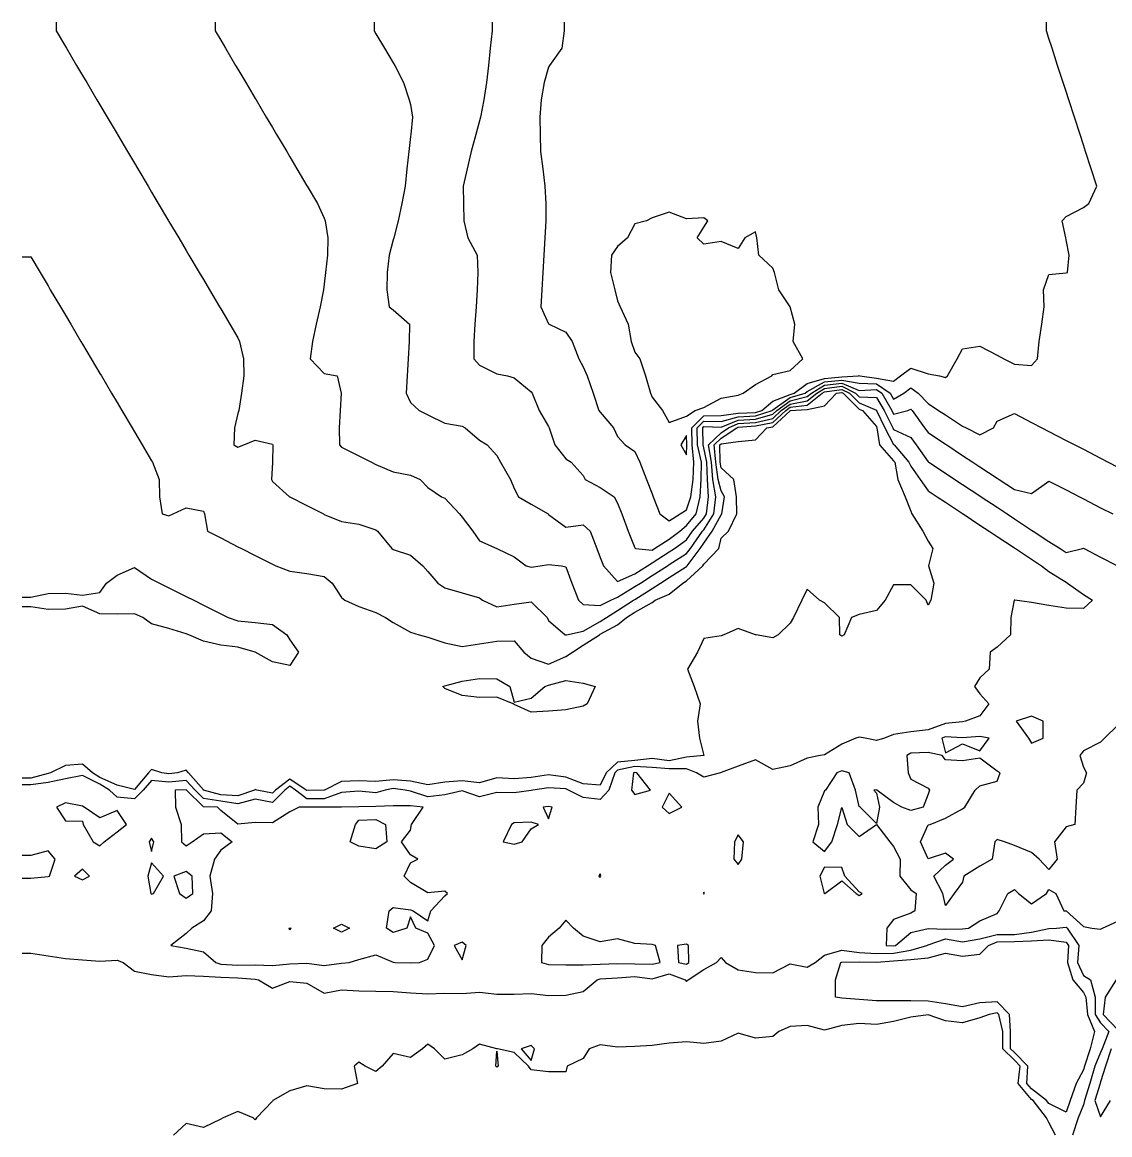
# Model space of a CAD drawing. Header units: metres. Extents: x 2681030 to 2681330, y 1246000 to 1246290.
# Drawn here: x 2681030 to 2681061.51, y 1246257.76 to 1246290 of the extents above; entities that cross this region are included whole.
import ezdxf

# ---------------------------------------------------------------- set-up
doc = ezdxf.new("R2010")
doc.units = ezdxf.units.M
doc.layers.add('BASIS_HOEHENLINIEN', color=8, linetype='Continuous')

msp = doc.modelspace()

# ---------------------------------------------------------------- linework, layer by layer
at = {"layer": 'BASIS_HOEHENLINIEN'}
for points in [[(2681030.982, 1246290, 430.5), (2681030.982, 1246289.75, 430.5), (2681031.25, 1246289.297, 430.5), (2681031.278, 1246289.25, 430.5), (2681031.574, 1246288.75, 430.5), (2681031.75, 1246288.453, 430.5), (2681031.87, 1246288.25, 430.5), (2681032.166, 1246287.75, 430.5), (2681032.25, 1246287.608, 430.5), (2681032.462, 1246287.25, 430.5), (2681032.75, 1246286.764, 430.5), (2681032.758, 1246286.75, 430.5), (2681033.054, 1246286.25, 430.5), (2681033.25, 1246285.919, 430.5), (2681033.35, 1246285.75, 430.5), (2681033.646, 1246285.25, 430.5), (2681033.75, 1246285.075, 430.5), (2681033.942, 1246284.75, 430.5), (2681034.238, 1246284.25, 430.5), (2681034.25, 1246284.23, 430.5), (2681034.534, 1246283.75, 430.5), (2681034.75, 1246283.385, 430.5), (2681034.83, 1246283.25, 430.5), (2681035.126, 1246282.75, 430.5), (2681035.25, 1246282.541, 430.5), (2681035.422, 1246282.25, 430.5), (2681035.718, 1246281.75, 430.5), (2681035.75, 1246281.696, 430.5), (2681036.014, 1246281.25, 430.5), (2681036.25, 1246280.852, 430.5), (2681036.298, 1246280.75, 430.5), (2681036.416, 1246280.25, 430.5), (2681036.425, 1246279.75, 430.5), (2681036.357, 1246279.25, 430.5), (2681036.272, 1246278.75, 430.5), (2681036.25, 1246278.659, 430.5), (2681036.155, 1246278.25, 430.5), (2681036.128, 1246277.75, 430.5), (2681036.25, 1246277.686, 430.5), (2681036.422, 1246277.75, 430.5), (2681036.75, 1246277.885, 430.5), (2681037.25, 1246277.772, 430.5), (2681037.264, 1246277.75, 430.5), (2681037.25, 1246277.25, 430.5), (2681037.25, 1246277.244, 430.5), (2681037.22, 1246276.75, 430.5), (2681037.25, 1246276.688, 430.5), (2681037.74, 1246276.25, 430.5), (2681037.75, 1246276.245, 430.5), (2681038.25, 1246275.992, 430.5), (2681038.73, 1246275.75, 430.5), (2681038.75, 1246275.74, 430.5), (2681039.25, 1246275.536, 430.5), (2681039.75, 1246275.453, 430.5), (2681040.25, 1246275.287, 430.5), (2681040.29, 1246275.25, 430.5), (2681040.712, 1246274.75, 430.5), (2681040.75, 1246274.724, 430.5), (2681041.25, 1246274.56, 430.5), (2681041.606, 1246274.25, 430.5), (2681041.75, 1246274.082, 430.5), (2681042.042, 1246273.75, 430.5), (2681042.25, 1246273.61, 430.5), (2681042.75, 1246273.464, 430.5), (2681043.25, 1246273.318, 430.5), (2681043.341, 1246273.25, 430.5), (2681043.75, 1246273.057, 430.5), (2681044.25, 1246273.135, 430.5), (2681044.75, 1246273.209, 430.5), (2681045.208, 1246272.75, 430.5), (2681045.25, 1246272.666, 430.5), (2681045.732, 1246272.25, 430.5), (2681045.75, 1246272.245, 430.5), (2681045.769, 1246272.25, 430.5), (2681046.25, 1246272.356, 430.5), (2681046.75, 1246272.635, 430.5), (2681046.929, 1246272.75, 430.5), (2681047.25, 1246272.955, 430.5), (2681047.711, 1246273.25, 430.5), (2681047.75, 1246273.275, 430.5), (2681048.25, 1246273.594, 430.5), (2681048.493, 1246273.75, 430.5), (2681048.75, 1246273.914, 430.5), (2681049.25, 1246274.232, 430.5), (2681049.27, 1246274.25, 430.5), (2681049.644, 1246274.75, 430.5), (2681049.75, 1246274.9, 430.5), (2681049.991, 1246275.25, 430.5), (2681050.25, 1246275.722, 430.5), (2681050.274, 1246275.75, 430.5), (2681050.35, 1246276.25, 430.5), (2681050.25, 1246276.42, 430.5), (2681050.164, 1246276.75, 430.5), (2681050.097, 1246277.25, 430.5), (2681050.052, 1246277.75, 430.5), (2681050.25, 1246277.944, 430.5), (2681050.704, 1246278.25, 430.5), (2681050.75, 1246278.269, 430.5), (2681051.25, 1246278.301, 430.5), (2681051.75, 1246278.399, 430.5), (2681052.123, 1246278.75, 430.5), (2681052.25, 1246278.843, 430.5), (2681052.75, 1246278.902, 430.5), (2681053.183, 1246279.25, 430.5), (2681053.25, 1246279.291, 430.5), (2681053.75, 1246279.362, 430.5), (2681053.968, 1246279.25, 430.5), (2681054.25, 1246278.967, 430.5), (2681054.75, 1246278.763, 430.5), (2681054.758, 1246278.75, 430.5), (2681054.996, 1246278.25, 430.5), (2681055.25, 1246277.763, 430.5), (2681055.269, 1246277.75, 430.5), (2681055.693, 1246277.25, 430.5), (2681055.75, 1246277.133, 430.5), (2681056.021, 1246276.75, 430.5), (2681056.25, 1246276.422, 430.5), (2681056.51, 1246276.25, 430.5), (2681056.75, 1246276.091, 430.5), (2681057.25, 1246275.761, 430.5), (2681057.266, 1246275.75, 430.5), (2681057.75, 1246275.43, 430.5), (2681058.022, 1246275.25, 430.5), (2681058.25, 1246275.099, 430.5), (2681058.75, 1246274.769, 430.5), (2681058.779, 1246274.75, 430.5), (2681059.25, 1246274.438, 430.5), (2681059.535, 1246274.25, 430.5), (2681059.75, 1246274.085, 430.5), (2681060.25, 1246273.777, 430.5), (2681060.291, 1246273.75, 430.5), (2681060.75, 1246273.416, 430.5), (2681061.015, 1246273.25, 430.5), (2681060.75, 1246273.016, 430.5), (2681060.25, 1246273.024, 430.5), (2681059.75, 1246273.102, 430.5), (2681059.25, 1246273.185, 430.5), (2681058.761, 1246273.25, 430.5), (2681058.75, 1246273.251, 430.5), (2681058.745, 1246273.25, 430.5), (2681058.643, 1246272.75, 430.5), (2681058.639, 1246272.25, 430.5), (2681058.25, 1246271.894, 430.5), (2681058.045, 1246271.75, 430.5), (2681058.018, 1246271.25, 430.5), (2681057.75, 1246271.001, 430.5), (2681057.596, 1246270.75, 430.5), (2681057.75, 1246270.542, 430.5), (2681058.013, 1246270.25, 430.5), (2681057.75, 1246269.898, 430.5), (2681057.334, 1246269.75, 430.5), (2681057.25, 1246269.728, 430.5), (2681056.75, 1246269.681, 430.5), (2681056.25, 1246269.498, 430.5), (2681055.75, 1246269.441, 430.5), (2681055.25, 1246269.359, 430.5), (2681054.99, 1246269.25, 430.5), (2681054.75, 1246269.187, 430.5), (2681054.423, 1246269.25, 430.5), (2681054.25, 1246269.285, 430.5), (2681054.156, 1246269.25, 430.5), (2681053.75, 1246269.076, 430.5), (2681053.25, 1246268.77, 430.5), (2681053.121, 1246268.75, 430.5), (2681052.75, 1246268.671, 430.5), (2681052.25, 1246268.455, 430.5), (2681051.75, 1246268.35, 430.5), (2681051.25, 1246268.625, 430.5), (2681050.75, 1246268.444, 430.5), (2681050.25, 1246268.255, 430.5), (2681050.233, 1246268.25, 430.5), (2681049.75, 1246268.122, 430.5), (2681049.541, 1246268.25, 430.5), (2681049.25, 1246268.366, 430.5), (2681048.75, 1246268.365, 430.5), (2681048.25, 1246268.408, 430.5), (2681047.75, 1246268.431, 430.5), (2681047.25, 1246268.326, 430.5), (2681047.168, 1246268.25, 430.5), (2681047, 1246267.75, 430.5), (2681046.75, 1246267.48, 430.5), (2681046.25, 1246267.532, 430.5), (2681045.827, 1246267.75, 430.5), (2681045.75, 1246267.784, 430.5), (2681045.25, 1246267.815, 430.5), (2681044.799, 1246267.75, 430.5), (2681044.75, 1246267.74, 430.5), (2681044.25, 1246267.667, 430.5), (2681043.75, 1246267.681, 430.5), (2681043.25, 1246267.555, 430.5), (2681042.75, 1246267.728, 430.5), (2681042.25, 1246267.616, 430.5), (2681041.75, 1246267.551, 430.5), (2681041.25, 1246267.717, 430.5), (2681041.093, 1246267.75, 430.5), (2681040.75, 1246267.793, 430.5), (2681040.513, 1246267.75, 430.5), (2681040.25, 1246267.674, 430.5), (2681039.75, 1246267.72, 430.5), (2681039.25, 1246267.677, 430.5), (2681038.75, 1246267.498, 430.5), (2681038.25, 1246267.494, 430.5), (2681037.914, 1246267.75, 430.5), (2681037.75, 1246267.859, 430.5), (2681037.609, 1246267.75, 430.5), (2681037.25, 1246267.388, 430.5), (2681036.75, 1246267.483, 430.5), (2681036.25, 1246267.35, 430.5), (2681035.75, 1246267.428, 430.5), (2681035.25, 1246267.508, 430.5), (2681035.006, 1246267.75, 430.5), (2681034.75, 1246268.023, 430.5), (2681034.25, 1246267.981, 430.5), (2681033.75, 1246268.023, 430.5), (2681033.501, 1246267.75, 430.5), (2681033.25, 1246267.494, 430.5), (2681032.75, 1246267.548, 430.5), (2681032.525, 1246267.75, 430.5), (2681032.25, 1246267.916, 430.5), (2681031.75, 1246268.171, 430.5), (2681031.25, 1246268.075, 430.5), (2681030.75, 1246267.969, 430.5), (2681030.25, 1246267.903, 430.5), (2681030, 1246267.903, 430.5)], [(2681035.591, 1246290, 430), (2681035.591, 1246289.75, 430), (2681035.75, 1246289.481, 430), (2681035.887, 1246289.25, 430), (2681036.183, 1246288.75, 430), (2681036.25, 1246288.637, 430), (2681036.479, 1246288.25, 430), (2681036.75, 1246287.792, 430), (2681036.775, 1246287.75, 430), (2681037.071, 1246287.25, 430), (2681037.25, 1246286.948, 430), (2681037.367, 1246286.75, 430), (2681037.663, 1246286.25, 430), (2681037.75, 1246286.103, 430), (2681037.959, 1246285.75, 430), (2681038.25, 1246285.259, 430), (2681038.255, 1246285.25, 430), (2681038.551, 1246284.75, 430), (2681038.75, 1246284.327, 430), (2681038.775, 1246284.25, 430), (2681038.857, 1246283.75, 430), (2681038.841, 1246283.25, 430), (2681038.787, 1246282.75, 430), (2681038.75, 1246282.411, 430), (2681038.733, 1246282.25, 430), (2681038.635, 1246281.75, 430), (2681038.518, 1246281.25, 430), (2681038.409, 1246280.75, 430), (2681038.344, 1246280.25, 430), (2681038.75, 1246279.822, 430), (2681039.128, 1246279.75, 430), (2681039.246, 1246279.25, 430), (2681039.217, 1246278.75, 430), (2681039.186, 1246278.25, 430), (2681039.192, 1246277.75, 430), (2681039.25, 1246277.687, 430), (2681039.75, 1246277.435, 430), (2681040.116, 1246277.25, 430), (2681040.25, 1246277.182, 430), (2681040.75, 1246276.967, 430), (2681041.25, 1246276.876, 430), (2681041.527, 1246276.75, 430), (2681041.75, 1246276.522, 430), (2681042.145, 1246276.25, 430), (2681042.25, 1246276.211, 430), (2681042.675, 1246275.75, 430), (2681042.75, 1246275.657, 430), (2681043.056, 1246275.25, 430), (2681043.25, 1246274.968, 430), (2681043.75, 1246274.751, 430), (2681043.753, 1246274.75, 430), (2681044.25, 1246274.505, 430), (2681044.602, 1246274.25, 430), (2681044.75, 1246274.21, 430), (2681045.007, 1246274.25, 430), (2681045.25, 1246274.288, 430), (2681045.628, 1246274.25, 430), (2681045.75, 1246274.215, 430), (2681045.929, 1246273.75, 430), (2681046.122, 1246273.25, 430), (2681046.25, 1246273.123, 430), (2681046.75, 1246273.094, 430), (2681047.054, 1246273.25, 430), (2681047.25, 1246273.336, 430), (2681047.75, 1246273.644, 430), (2681047.916, 1246273.75, 430), (2681048.25, 1246273.964, 430), (2681048.698, 1246274.25, 430), (2681048.75, 1246274.283, 430), (2681049.25, 1246274.603, 430), (2681049.362, 1246274.75, 430), (2681049.712, 1246275.25, 430), (2681049.75, 1246275.294, 430), (2681050.044, 1246275.75, 430), (2681050.098, 1246276.25, 430), (2681050.009, 1246276.75, 430), (2681049.969, 1246277.25, 430), (2681049.889, 1246277.75, 430), (2681050.25, 1246278.104, 430), (2681050.467, 1246278.25, 430), (2681050.75, 1246278.368, 430), (2681051.25, 1246278.399, 430), (2681051.75, 1246278.518, 430), (2681051.996, 1246278.75, 430), (2681052.25, 1246278.935, 430), (2681052.75, 1246279.026, 430), (2681053.028, 1246279.25, 430), (2681053.25, 1246279.386, 430), (2681053.75, 1246279.452, 430), (2681054.143, 1246279.25, 430), (2681054.25, 1246279.143, 430), (2681054.75, 1246279.123, 430), (2681054.976, 1246278.75, 430), (2681055.224, 1246278.25, 430), (2681055.25, 1246278.201, 430), (2681055.75, 1246277.965, 430), (2681055.905, 1246277.75, 430), (2681056.25, 1246277.265, 430), (2681056.273, 1246277.25, 430), (2681056.75, 1246276.934, 430), (2681057.029, 1246276.75, 430), (2681057.25, 1246276.604, 430), (2681057.75, 1246276.273, 430), (2681057.785, 1246276.25, 430), (2681058.25, 1246275.943, 430), (2681058.541, 1246275.75, 430), (2681058.75, 1246275.612, 430), (2681059.25, 1246275.281, 430), (2681059.297, 1246275.25, 430), (2681059.75, 1246274.951, 430), (2681060.073, 1246274.75, 430), (2681060.25, 1246274.635, 430), (2681060.723, 1246274.75, 430), (2681060.75, 1246274.761, 430), (2681060.77, 1246274.75, 430), (2681061.25, 1246274.501, 430), (2681061.734, 1246274.25, 430)], [(2681040.2, 1246290, 429.5), (2681040.2, 1246289.75, 429.5), (2681040.25, 1246289.665, 429.5), (2681040.496, 1246289.25, 429.5), (2681040.75, 1246288.821, 429.5), (2681040.792, 1246288.75, 429.5), (2681041.047, 1246288.25, 429.5), (2681041.215, 1246287.75, 429.5), (2681041.25, 1246287.619, 429.5), (2681041.31, 1246287.25, 429.5), (2681041.256, 1246286.75, 429.5), (2681041.25, 1246286.691, 429.5), (2681041.202, 1246286.25, 429.5), (2681041.148, 1246285.75, 429.5), (2681041.094, 1246285.25, 429.5), (2681041.004, 1246284.75, 429.5), (2681040.898, 1246284.25, 429.5), (2681040.766, 1246283.75, 429.5), (2681040.75, 1246283.691, 429.5), (2681040.633, 1246283.25, 429.5), (2681040.577, 1246282.75, 429.5), (2681040.568, 1246282.25, 429.5), (2681040.637, 1246281.75, 429.5), (2681040.75, 1246281.671, 429.5), (2681041.217, 1246281.25, 429.5), (2681041.212, 1246280.75, 429.5), (2681041.183, 1246280.25, 429.5), (2681041.153, 1246279.75, 429.5), (2681041.123, 1246279.25, 429.5), (2681041.25, 1246278.98, 429.5), (2681041.502, 1246278.75, 429.5), (2681041.75, 1246278.625, 429.5), (2681042.25, 1246278.384, 429.5), (2681042.75, 1246278.299, 429.5), (2681042.838, 1246278.25, 429.5), (2681043.25, 1246277.888, 429.5), (2681043.474, 1246277.75, 429.5), (2681043.75, 1246277.444, 429.5), (2681043.858, 1246277.25, 429.5), (2681044.145, 1246276.75, 429.5), (2681044.25, 1246276.485, 429.5), (2681044.384, 1246276.25, 429.5), (2681044.75, 1246276.038, 429.5), (2681045.237, 1246275.75, 429.5), (2681045.25, 1246275.732, 429.5), (2681045.75, 1246275.372, 429.5), (2681046.25, 1246275.438, 429.5), (2681046.457, 1246275.25, 429.5), (2681046.65, 1246274.75, 429.5), (2681046.75, 1246274.49, 429.5), (2681046.842, 1246274.25, 429.5), (2681047.25, 1246273.792, 429.5), (2681047.75, 1246274.018, 429.5), (2681048.117, 1246274.25, 429.5), (2681048.25, 1246274.333, 429.5), (2681048.75, 1246274.652, 429.5), (2681048.903, 1246274.75, 429.5), (2681049.25, 1246275.002, 429.5), (2681049.422, 1246275.25, 429.5), (2681049.75, 1246275.633, 429.5), (2681049.825, 1246275.75, 429.5), (2681049.885, 1246276.25, 429.5), (2681049.854, 1246276.75, 429.5), (2681049.842, 1246277.25, 429.5), (2681049.75, 1246277.667, 429.5), (2681049.728, 1246277.75, 429.5), (2681049.718, 1246278.25, 429.5), (2681049.75, 1246278.282, 429.5), (2681050.25, 1246278.265, 429.5), (2681050.75, 1246278.468, 429.5), (2681051.25, 1246278.497, 429.5), (2681051.75, 1246278.638, 429.5), (2681051.87, 1246278.75, 429.5), (2681052.25, 1246279.028, 429.5), (2681052.75, 1246279.151, 429.5), (2681052.873, 1246279.25, 429.5), (2681053.25, 1246279.482, 429.5), (2681053.75, 1246279.541, 429.5), (2681054.25, 1246279.332, 429.5), (2681054.75, 1246279.356, 429.5), (2681054.909, 1246279.25, 429.5), (2681055.195, 1246278.75, 429.5), (2681055.25, 1246278.639, 429.5), (2681055.659, 1246278.75, 429.5), (2681055.75, 1246278.786, 429.5), (2681055.784, 1246278.75, 429.5), (2681056.148, 1246278.25, 429.5), (2681056.25, 1246278.108, 429.5), (2681056.75, 1246277.777, 429.5), (2681056.792, 1246277.75, 429.5), (2681057.25, 1246277.447, 429.5), (2681057.548, 1246277.25, 429.5), (2681057.75, 1246277.116, 429.5), (2681058.25, 1246276.786, 429.5), (2681058.306, 1246276.75, 429.5), (2681058.75, 1246276.46, 429.5), (2681059.25, 1246276.341, 429.5), (2681059.75, 1246276.701, 429.5), (2681060.25, 1246276.451, 429.5), (2681060.638, 1246276.25, 429.5), (2681060.75, 1246276.192, 429.5), (2681061.25, 1246275.933, 429.5), (2681061.602, 1246275.75, 429.5)], [(2681043.618, 1246290, 429), (2681043.618, 1246289.75, 429), (2681043.564, 1246289.25, 429), (2681043.51, 1246288.75, 429), (2681043.456, 1246288.25, 429), (2681043.379, 1246287.75, 429), (2681043.278, 1246287.25, 429), (2681043.25, 1246287.143, 429), (2681043.146, 1246286.75, 429), (2681043.013, 1246286.25, 429), (2681042.889, 1246285.75, 429), (2681042.778, 1246285.25, 429), (2681042.785, 1246284.75, 429), (2681042.792, 1246284.25, 429), (2681042.916, 1246283.75, 429), (2681043.182, 1246283.25, 429), (2681043.204, 1246282.75, 429), (2681043.179, 1246282.25, 429), (2681043.149, 1246281.75, 429), (2681043.119, 1246281.25, 429), (2681043.089, 1246280.75, 429), (2681043.082, 1246280.25, 429), (2681043.25, 1246280.067, 429), (2681043.75, 1246279.814, 429), (2681044.063, 1246279.75, 429), (2681044.25, 1246279.694, 429), (2681044.75, 1246279.291, 429), (2681044.781, 1246279.25, 429), (2681044.98, 1246278.75, 429), (2681045.25, 1246278.281, 429), (2681045.266, 1246278.25, 429), (2681045.435, 1246277.75, 429), (2681045.75, 1246277.347, 429), (2681045.905, 1246277.25, 429), (2681046.25, 1246276.866, 429), (2681046.309, 1246276.75, 429), (2681046.75, 1246276.515, 429), (2681047.152, 1246276.25, 429), (2681047.25, 1246276.063, 429), (2681047.371, 1246275.75, 429), (2681047.563, 1246275.25, 429), (2681047.75, 1246274.765, 429), (2681047.769, 1246274.75, 429), (2681048.25, 1246274.702, 429), (2681048.325, 1246274.75, 429), (2681048.75, 1246275.022, 429), (2681049.051, 1246275.25, 429), (2681049.25, 1246275.412, 429), (2681049.533, 1246275.75, 429), (2681049.648, 1246276.25, 429), (2681049.676, 1246276.75, 429), (2681049.688, 1246277.25, 429), (2681049.572, 1246277.75, 429), (2681049.559, 1246278.25, 429), (2681049.75, 1246278.439, 429), (2681050.25, 1246278.434, 429), (2681050.75, 1246278.567, 429), (2681051.25, 1246278.594, 429), (2681051.732, 1246278.75, 429), (2681051.75, 1246278.765, 429), (2681052.25, 1246279.121, 429), (2681052.686, 1246279.25, 429), (2681052.75, 1246279.297, 429), (2681053.25, 1246279.577, 429), (2681053.75, 1246279.631, 429), (2681054.25, 1246279.542, 429), (2681054.75, 1246279.519, 429), (2681055.153, 1246279.25, 429), (2681055.25, 1246279.077, 429), (2681055.549, 1246279.25, 429), (2681055.75, 1246279.403, 429), (2681055.964, 1246279.25, 429), (2681056.25, 1246278.951, 429), (2681056.554, 1246278.75, 429), (2681056.75, 1246278.621, 429), (2681057.25, 1246278.291, 429), (2681057.354, 1246278.25, 429), (2681057.75, 1246278.04, 429), (2681058.145, 1246278.25, 429), (2681058.25, 1246278.436, 429), (2681058.75, 1246278.658, 429), (2681059.25, 1246278.402, 429), (2681059.542, 1246278.25, 429), (2681059.75, 1246278.142, 429), (2681060.25, 1246277.883, 429), (2681060.506, 1246277.75, 429), (2681060.75, 1246277.624, 429), (2681061.25, 1246277.364, 429), (2681061.471, 1246277.25, 429), (2681061.75, 1246277.105, 429)], [(2681045.702, 1246290, 428.5), (2681045.702, 1246289.75, 428.5), (2681045.633, 1246289.25, 428.5), (2681045.28, 1246288.75, 428.5), (2681045.25, 1246288.7, 428.5), (2681045.128, 1246288.25, 428.5), (2681045.038, 1246287.75, 428.5), (2681045.001, 1246287.25, 428.5), (2681045.009, 1246286.75, 428.5), (2681045.016, 1246286.25, 428.5), (2681045.082, 1246285.75, 428.5), (2681045.146, 1246285.25, 428.5), (2681045.169, 1246284.75, 428.5), (2681045.172, 1246284.25, 428.5), (2681045.145, 1246283.75, 428.5), (2681045.115, 1246283.25, 428.5), (2681045.085, 1246282.75, 428.5), (2681045.055, 1246282.25, 428.5), (2681045.025, 1246281.75, 428.5), (2681045.25, 1246281.263, 428.5), (2681045.267, 1246281.25, 428.5), (2681045.75, 1246281.015, 428.5), (2681045.933, 1246280.75, 428.5), (2681046.132, 1246280.25, 428.5), (2681046.25, 1246280.014, 428.5), (2681046.372, 1246279.75, 428.5), (2681046.54, 1246279.25, 428.5), (2681046.708, 1246278.75, 428.5), (2681046.75, 1246278.699, 428.5), (2681047.134, 1246278.25, 428.5), (2681047.25, 1246278, 428.5), (2681047.476, 1246277.75, 428.5), (2681047.75, 1246277.559, 428.5), (2681047.899, 1246277.25, 428.5), (2681048.091, 1246276.75, 428.5), (2681048.25, 1246276.338, 428.5), (2681048.284, 1246276.25, 428.5), (2681048.477, 1246275.75, 428.5), (2681048.75, 1246275.553, 428.5), (2681049.064, 1246275.75, 428.5), (2681049.25, 1246275.873, 428.5), (2681049.373, 1246276.25, 428.5), (2681049.446, 1246276.75, 428.5), (2681049.464, 1246277.25, 428.5), (2681049.415, 1246277.75, 428.5), (2681049.401, 1246278.25, 428.5), (2681049.75, 1246278.596, 428.5), (2681050.25, 1246278.604, 428.5), (2681050.75, 1246278.667, 428.5), (2681051.25, 1246278.692, 428.5), (2681051.43, 1246278.75, 428.5), (2681051.75, 1246279.023, 428.5), (2681052.25, 1246279.214, 428.5), (2681052.372, 1246279.25, 428.5), (2681052.75, 1246279.53, 428.5), (2681053.25, 1246279.672, 428.5), (2681053.75, 1246279.721, 428.5), (2681054.228, 1246279.75, 428.5), (2681054.25, 1246279.764, 428.5), (2681054.267, 1246279.75, 428.5), (2681054.75, 1246279.682, 428.5), (2681055.25, 1246279.598, 428.5), (2681055.45, 1246279.75, 428.5), (2681055.75, 1246279.979, 428.5), (2681056.25, 1246279.81, 428.5), (2681056.583, 1246279.75, 428.5), (2681056.75, 1246279.703, 428.5), (2681056.807, 1246279.75, 428.5), (2681057.09, 1246280.25, 428.5), (2681057.25, 1246280.532, 428.5), (2681057.75, 1246280.611, 428.5), (2681058.25, 1246280.353, 428.5), (2681058.446, 1246280.25, 428.5), (2681058.75, 1246280.093, 428.5), (2681059.25, 1246280.049, 428.5), (2681059.416, 1246280.25, 428.5), (2681059.472, 1246280.75, 428.5), (2681059.546, 1246281.25, 428.5), (2681059.615, 1246281.75, 428.5), (2681059.589, 1246282.25, 428.5), (2681059.75, 1246282.69, 428.5), (2681060.25, 1246282.735, 428.5), (2681060.286, 1246282.75, 428.5), (2681060.34, 1246283.25, 428.5), (2681060.25, 1246283.697, 428.5), (2681060.239, 1246283.75, 428.5), (2681060.139, 1246284.25, 428.5), (2681060.25, 1246284.367, 428.5), (2681060.75, 1246284.63, 428.5), (2681060.905, 1246284.75, 428.5), (2681061.14, 1246285.25, 428.5), (2681060.978, 1246285.75, 428.5), (2681060.815, 1246286.25, 428.5), (2681060.75, 1246286.451, 428.5), (2681060.653, 1246286.75, 428.5), (2681060.49, 1246287.25, 428.5), (2681060.328, 1246287.75, 428.5), (2681060.25, 1246287.989, 428.5), (2681060.165, 1246288.25, 428.5), (2681060.003, 1246288.75, 428.5), (2681059.84, 1246289.25, 428.5), (2681059.75, 1246289.528, 428.5), (2681059.678, 1246289.75, 428.5), (2681059.678, 1246290, 428.5)], [(2681049.25, 1246278.589, 428), (2681049.501, 1246278.75, 428), (2681049.75, 1246278.838, 428), (2681050.25, 1246279.103, 428), (2681050.75, 1246279.19, 428), (2681050.889, 1246279.25, 428), (2681051.25, 1246279.505, 428), (2681051.725, 1246279.75, 428), (2681051.75, 1246279.789, 428), (2681052.25, 1246279.911, 428), (2681052.618, 1246280.25, 428), (2681052.341, 1246280.75, 428), (2681052.386, 1246281.25, 428), (2681052.251, 1246281.75, 428), (2681052.25, 1246281.756, 428), (2681051.927, 1246282.25, 428), (2681051.799, 1246282.75, 428), (2681051.75, 1246282.875, 428), (2681051.34, 1246283.25, 428), (2681051.288, 1246283.75, 428), (2681051.25, 1246283.922, 428), (2681050.937, 1246283.75, 428), (2681050.75, 1246283.441, 428), (2681050.25, 1246283.649, 428), (2681049.75, 1246283.569, 428), (2681049.559, 1246283.75, 428), (2681049.75, 1246284.058, 428), (2681049.862, 1246284.25, 428), (2681049.75, 1246284.337, 428), (2681049.25, 1246284.299, 428), (2681048.75, 1246284.492, 428), (2681048.25, 1246284.329, 428), (2681048.09, 1246284.25, 428), (2681047.75, 1246284.159, 428), (2681047.535, 1246283.75, 428), (2681047.25, 1246283.498, 428), (2681047.075, 1246283.25, 428), (2681047.043, 1246282.75, 428), (2681047.173, 1246282.25, 428), (2681047.25, 1246281.93, 428), (2681047.331, 1246281.75, 428), (2681047.559, 1246281.25, 428), (2681047.647, 1246280.75, 428), (2681047.75, 1246280.441, 428), (2681047.893, 1246280.25, 428), (2681048.062, 1246279.75, 428), (2681048.203, 1246279.25, 428), (2681048.25, 1246279.133, 428), (2681048.554, 1246278.75, 428), (2681048.75, 1246278.406, 428), (2681049.25, 1246278.589, 428)], [(2681030, 1246283.202, 431), (2681030.25, 1246283.202, 431), (2681030.517, 1246282.75, 431), (2681030.75, 1246282.357, 431), (2681030.813, 1246282.25, 431), (2681031.109, 1246281.75, 431), (2681031.25, 1246281.512, 431), (2681031.405, 1246281.25, 431), (2681031.701, 1246280.75, 431), (2681031.75, 1246280.668, 431), (2681031.997, 1246280.25, 431), (2681032.25, 1246279.823, 431), (2681032.293, 1246279.75, 431), (2681032.589, 1246279.25, 431), (2681032.75, 1246278.979, 431), (2681032.885, 1246278.75, 431), (2681033.181, 1246278.25, 431), (2681033.25, 1246278.134, 431), (2681033.477, 1246277.75, 431), (2681033.75, 1246277.289, 431), (2681033.773, 1246277.25, 431), (2681033.966, 1246276.75, 431), (2681033.982, 1246276.25, 431), (2681034.054, 1246275.75, 431), (2681034.25, 1246275.693, 431), (2681034.372, 1246275.75, 431), (2681034.75, 1246275.925, 431), (2681035.25, 1246275.832, 431), (2681035.284, 1246275.75, 431), (2681035.364, 1246275.25, 431), (2681035.75, 1246275.055, 431), (2681036.25, 1246274.802, 431), (2681036.354, 1246274.75, 431), (2681036.75, 1246274.55, 431), (2681037.25, 1246274.297, 431), (2681037.344, 1246274.25, 431), (2681037.75, 1246274.096, 431), (2681038.25, 1246274.029, 431), (2681038.75, 1246273.934, 431), (2681038.978, 1246273.75, 431), (2681039.25, 1246273.332, 431), (2681039.348, 1246273.25, 431), (2681039.75, 1246273.065, 431), (2681040.25, 1246272.893, 431), (2681040.528, 1246272.75, 431), (2681040.75, 1246272.609, 431), (2681041.25, 1246272.323, 431), (2681041.501, 1246272.25, 431), (2681041.75, 1246272.177, 431), (2681042.25, 1246272.017, 431), (2681042.75, 1246271.913, 431), (2681043.25, 1246271.983, 431), (2681043.75, 1246272.061, 431), (2681044.25, 1246272.079, 431), (2681044.537, 1246271.75, 431), (2681044.75, 1246271.576, 431), (2681045.25, 1246271.402, 431), (2681045.75, 1246271.617, 431), (2681045.943, 1246271.75, 431), (2681046.25, 1246271.947, 431), (2681046.725, 1246272.25, 431), (2681046.75, 1246272.266, 431), (2681047.25, 1246272.539, 431), (2681047.507, 1246272.75, 431), (2681047.75, 1246272.906, 431), (2681048.25, 1246273.184, 431), (2681048.342, 1246273.25, 431), (2681048.75, 1246273.424, 431), (2681049.142, 1246273.75, 431), (2681049.25, 1246273.814, 431), (2681049.719, 1246274.25, 431), (2681049.75, 1246274.3, 431), (2681050.181, 1246274.75, 431), (2681050.25, 1246275.049, 431), (2681050.468, 1246275.25, 431), (2681050.703, 1246275.75, 431), (2681050.699, 1246276.25, 431), (2681050.621, 1246276.75, 431), (2681050.25, 1246277.091, 431), (2681050.224, 1246277.25, 431), (2681050.215, 1246277.75, 431), (2681050.25, 1246277.784, 431), (2681050.75, 1246277.851, 431), (2681051.25, 1246277.9, 431), (2681051.579, 1246278.25, 431), (2681051.75, 1246278.279, 431), (2681052.25, 1246278.743, 431), (2681052.257, 1246278.75, 431), (2681052.75, 1246278.778, 431), (2681053.25, 1246278.888, 431), (2681053.6, 1246279.25, 431), (2681053.75, 1246279.272, 431), (2681053.793, 1246279.25, 431), (2681054.25, 1246278.791, 431), (2681054.348, 1246278.75, 431), (2681054.75, 1246278.289, 431), (2681054.768, 1246278.25, 431), (2681054.841, 1246277.75, 431), (2681055.25, 1246277.289, 431), (2681055.283, 1246277.25, 431), (2681055.376, 1246276.75, 431), (2681055.589, 1246276.25, 431), (2681055.75, 1246275.835, 431), (2681055.774, 1246275.75, 431), (2681056.098, 1246275.25, 431), (2681056.25, 1246274.963, 431), (2681056.387, 1246274.75, 431), (2681056.262, 1246274.25, 431), (2681056.415, 1246273.75, 431), (2681056.332, 1246273.25, 431), (2681056.25, 1246273.106, 431), (2681056.189, 1246273.25, 431), (2681055.75, 1246273.694, 431), (2681055.25, 1246273.693, 431), (2681055.004, 1246273.25, 431), (2681054.75, 1246272.956, 431), (2681054.25, 1246272.837, 431), (2681054.028, 1246272.75, 431), (2681053.822, 1246272.25, 431), (2681053.75, 1246272.209, 431), (2681053.692, 1246272.25, 431), (2681053.678, 1246272.75, 431), (2681053.25, 1246273.173, 431), (2681053.106, 1246273.25, 431), (2681052.75, 1246273.57, 431), (2681052.593, 1246273.25, 431), (2681052.349, 1246272.75, 431), (2681052.25, 1246272.591, 431), (2681051.901, 1246272.25, 431), (2681051.75, 1246272.158, 431), (2681051.266, 1246272.25, 431), (2681051.25, 1246272.252, 431), (2681050.75, 1246272.427, 431), (2681050.335, 1246272.25, 431), (2681050.25, 1246272.223, 431), (2681049.75, 1246272.143, 431), (2681049.566, 1246271.75, 431), (2681049.281, 1246271.25, 431), (2681049.469, 1246270.75, 431), (2681049.644, 1246270.25, 431), (2681049.57, 1246269.75, 431), (2681049.624, 1246269.25, 431), (2681049.749, 1246268.75, 431), (2681049.25, 1246268.702, 431), (2681048.75, 1246268.597, 431), (2681048.25, 1246268.661, 431), (2681047.75, 1246268.604, 431), (2681047.25, 1246268.559, 431), (2681046.918, 1246268.25, 431), (2681046.75, 1246267.891, 431), (2681046.25, 1246267.927, 431), (2681045.75, 1246268.126, 431), (2681045.25, 1246268.189, 431), (2681044.75, 1246268.111, 431), (2681044.25, 1246268.076, 431), (2681043.75, 1246268.101, 431), (2681043.25, 1246267.961, 431), (2681042.75, 1246268.021, 431), (2681042.25, 1246267.974, 431), (2681041.75, 1246267.904, 431), (2681041.25, 1246268.011, 431), (2681040.75, 1246268.043, 431), (2681040.25, 1246267.998, 431), (2681039.75, 1246268.016, 431), (2681039.25, 1246267.998, 431), (2681038.763, 1246267.75, 431), (2681038.75, 1246267.745, 431), (2681038.25, 1246267.735, 431), (2681038.23, 1246267.75, 431), (2681037.75, 1246268.069, 431), (2681037.337, 1246267.75, 431), (2681037.25, 1246267.662, 431), (2681036.795, 1246267.75, 431), (2681036.75, 1246267.77, 431), (2681036.729, 1246267.75, 431), (2681036.25, 1246267.582, 431), (2681035.75, 1246267.608, 431), (2681035.257, 1246267.75, 431), (2681035.25, 1246267.756, 431), (2681034.821, 1246268.25, 431), (2681034.75, 1246268.323, 431), (2681034.499, 1246268.25, 431), (2681034.25, 1246268.218, 431), (2681034.042, 1246268.25, 431), (2681033.75, 1246268.341, 431), (2681033.654, 1246268.25, 431), (2681033.25, 1246267.762, 431), (2681032.75, 1246267.894, 431), (2681032.25, 1246268.118, 431), (2681032.031, 1246268.25, 431), (2681031.75, 1246268.501, 431), (2681031.25, 1246268.461, 431), (2681030.814, 1246268.25, 431), (2681030.75, 1246268.228, 431), (2681030.25, 1246268.097, 431), (2681030, 1246268.097, 431)], [(2681049.25, 1246277.461, 428), (2681049.259, 1246277.75, 428), (2681049.25, 1246278.029, 428), (2681049.08, 1246277.75, 428), (2681049.25, 1246277.461, 428)], [(2681030, 1246273.335, 431.5), (2681030.25, 1246273.335, 431.5), (2681030.75, 1246273.446, 431.5), (2681031.25, 1246273.458, 431.5), (2681031.75, 1246273.397, 431.5), (2681032.25, 1246273.476, 431.5), (2681032.438, 1246273.75, 431.5), (2681032.75, 1246273.977, 431.5), (2681033.25, 1246274.197, 431.5), (2681033.75, 1246273.865, 431.5), (2681033.978, 1246273.75, 431.5), (2681034.25, 1246273.613, 431.5), (2681034.75, 1246273.36, 431.5), (2681034.968, 1246273.25, 431.5), (2681035.25, 1246273.107, 431.5), (2681035.75, 1246272.855, 431.5), (2681035.971, 1246272.75, 431.5), (2681036.25, 1246272.655, 431.5), (2681036.75, 1246272.606, 431.5), (2681037.25, 1246272.548, 431.5), (2681037.666, 1246272.25, 431.5), (2681037.75, 1246272.1, 431.5), (2681038.005, 1246271.75, 431.5), (2681037.75, 1246271.357, 431.5), (2681037.25, 1246271.461, 431.5), (2681036.75, 1246271.748, 431.5), (2681036.748, 1246271.75, 431.5), (2681036.25, 1246271.887, 431.5), (2681035.75, 1246271.948, 431.5), (2681035.25, 1246272.062, 431.5), (2681034.827, 1246272.25, 431.5), (2681034.75, 1246272.279, 431.5), (2681034.25, 1246272.428, 431.5), (2681033.75, 1246272.57, 431.5), (2681033.498, 1246272.75, 431.5), (2681033.25, 1246272.859, 431.5), (2681032.75, 1246272.851, 431.5), (2681032.25, 1246272.853, 431.5), (2681031.75, 1246273.079, 431.5), (2681031.25, 1246272.996, 431.5), (2681030.75, 1246272.985, 431.5), (2681030.25, 1246273.057, 431.5), (2681030, 1246273.057, 431.5)], [(2681046.372, 1246270.25, 431.5), (2681046.25, 1246270.182, 431.5), (2681045.75, 1246270.075, 431.5), (2681045.25, 1246270.038, 431.5), (2681044.75, 1246270.012, 431.5), (2681044.25, 1246270.228, 431.5), (2681044.222, 1246270.25, 431.5), (2681043.75, 1246270.439, 431.5), (2681043.25, 1246270.433, 431.5), (2681042.75, 1246270.492, 431.5), (2681042.25, 1246270.695, 431.5), (2681042.19, 1246270.75, 431.5), (2681042.25, 1246270.767, 431.5), (2681042.75, 1246270.906, 431.5), (2681043.25, 1246270.986, 431.5), (2681043.75, 1246270.97, 431.5), (2681044.126, 1246270.75, 431.5), (2681044.25, 1246270.299, 431.5), (2681044.75, 1246270.409, 431.5), (2681045.144, 1246270.75, 431.5), (2681045.25, 1246270.786, 431.5), (2681045.75, 1246270.929, 431.5), (2681046.25, 1246270.849, 431.5), (2681046.599, 1246270.75, 431.5), (2681046.372, 1246270.25, 431.5)], [(2681059.25, 1246269.106, 430), (2681059.582, 1246269.25, 430), (2681059.585, 1246269.75, 430), (2681059.25, 1246269.896, 430), (2681058.806, 1246269.75, 430), (2681059.157, 1246269.25, 430), (2681059.25, 1246269.106, 430)], [(2681061.75, 1246269.634, 430), (2681061.361, 1246269.25, 430), (2681061.25, 1246269.137, 430), (2681060.75, 1246268.891, 430), (2681060.647, 1246268.75, 430), (2681060.75, 1246268.411, 430), (2681060.837, 1246268.25, 430), (2681060.75, 1246267.946, 430), (2681060.558, 1246267.75, 430), (2681060.533, 1246267.25, 430), (2681060.506, 1246266.75, 430), (2681060.25, 1246266.683, 430), (2681059.912, 1246266.25, 430), (2681059.994, 1246265.75, 430), (2681059.75, 1246265.447, 430), (2681059.471, 1246265.75, 430), (2681059.25, 1246265.943, 430), (2681058.75, 1246266.145, 430), (2681058.468, 1246266.25, 430), (2681058.25, 1246266.316, 430), (2681058.184, 1246266.25, 430), (2681058.103, 1246265.75, 430), (2681057.75, 1246265.549, 430), (2681057.285, 1246265.25, 430), (2681057.25, 1246265.076, 430), (2681057.007, 1246264.75, 430), (2681056.75, 1246264.405, 430), (2681056.68, 1246264.75, 430), (2681056.415, 1246265.25, 430), (2681056.75, 1246265.574, 430), (2681056.985, 1246265.75, 430), (2681056.75, 1246265.923, 430), (2681056.25, 1246265.761, 430), (2681056.028, 1246266.25, 430), (2681056.25, 1246266.743, 430), (2681056.309, 1246266.75, 430), (2681056.75, 1246266.933, 430), (2681057.25, 1246267.202, 430), (2681057.317, 1246267.25, 430), (2681057.612, 1246267.75, 430), (2681057.75, 1246267.868, 430), (2681058.25, 1246268.01, 430), (2681058.338, 1246268.25, 430), (2681058.25, 1246268.3, 430), (2681057.75, 1246268.676, 430), (2681057.25, 1246268.594, 430), (2681056.75, 1246268.623, 430), (2681056.654, 1246268.75, 430), (2681056.25, 1246268.834, 430), (2681055.75, 1246268.817, 430), (2681055.631, 1246268.75, 430), (2681055.67, 1246268.25, 430), (2681055.75, 1246268.063, 430), (2681056.25, 1246267.804, 430), (2681056.289, 1246267.75, 430), (2681056.25, 1246267.632, 430), (2681056.109, 1246267.25, 430), (2681055.75, 1246267.155, 430), (2681055.487, 1246267.25, 430), (2681055.25, 1246267.387, 430), (2681054.76, 1246267.75, 430), (2681054.75, 1246267.759, 430), (2681054.679, 1246267.75, 430), (2681054.75, 1246267.659, 430), (2681054.846, 1246267.25, 430), (2681054.75, 1246266.778, 430), (2681054.278, 1246267.25, 430), (2681054.25, 1246267.271, 430), (2681054.148, 1246267.75, 430), (2681053.962, 1246268.25, 430), (2681053.75, 1246268.309, 430), (2681053.609, 1246268.25, 430), (2681053.273, 1246267.75, 430), (2681053.25, 1246267.731, 430), (2681053.051, 1246267.25, 430), (2681053.075, 1246266.75, 430), (2681052.909, 1246266.25, 430), (2681053.25, 1246265.969, 430), (2681053.457, 1246266.25, 430), (2681053.625, 1246266.75, 430), (2681053.75, 1246267.24, 430), (2681053.902, 1246266.75, 430), (2681054.25, 1246266.404, 430), (2681054.75, 1246266.748, 430), (2681055.144, 1246266.25, 430), (2681055.25, 1246266.111, 430), (2681055.443, 1246265.75, 430), (2681055.435, 1246265.25, 430), (2681055.75, 1246264.862, 430), (2681055.9, 1246264.75, 430), (2681055.867, 1246264.25, 430), (2681055.75, 1246264.181, 430), (2681055.25, 1246264.001, 430), (2681055.051, 1246263.75, 430), (2681055.032, 1246263.25, 430), (2681055.25, 1246263.237, 430), (2681055.305, 1246263.25, 430), (2681055.75, 1246263.622, 430), (2681056.25, 1246263.735, 430), (2681056.75, 1246263.716, 430), (2681057.25, 1246263.731, 430), (2681057.42, 1246263.75, 430), (2681057.75, 1246263.965, 430), (2681058.25, 1246264.177, 430), (2681058.306, 1246264.25, 430), (2681058.562, 1246264.75, 430), (2681058.75, 1246264.868, 430), (2681058.867, 1246264.75, 430), (2681059.25, 1246264.453, 430), (2681059.684, 1246264.75, 430), (2681059.75, 1246264.864, 430), (2681059.95, 1246264.75, 430), (2681060.179, 1246264.25, 430), (2681060.25, 1246264.247, 430), (2681060.75, 1246263.798, 430), (2681060.995, 1246263.75, 430), (2681061.25, 1246263.721, 430), (2681061.302, 1246263.75, 430), (2681061.75, 1246263.952, 430)], [(2681057.75, 1246268.884, 430), (2681058.018, 1246269.25, 430), (2681057.75, 1246269.299, 430), (2681057.25, 1246269.267, 430), (2681056.75, 1246269.288, 430), (2681056.647, 1246269.25, 430), (2681056.75, 1246268.828, 430), (2681057.25, 1246269.089, 430), (2681057.75, 1246268.884, 430)], [(2681047.75, 1246267.618, 430), (2681048.204, 1246267.75, 430), (2681047.808, 1246268.25, 430), (2681047.75, 1246268.259, 430), (2681047.716, 1246268.25, 430), (2681047.654, 1246267.75, 430), (2681047.75, 1246267.618, 430)], [(2681041.25, 1246262.742, 430), (2681041.514, 1246262.75, 430), (2681041.75, 1246262.847, 430), (2681041.949, 1246263.25, 430), (2681041.75, 1246263.605, 430), (2681041.41, 1246263.75, 430), (2681041.25, 1246264.081, 430), (2681041.149, 1246263.75, 430), (2681040.75, 1246263.621, 430), (2681040.553, 1246263.75, 430), (2681040.635, 1246264.25, 430), (2681040.75, 1246264.346, 430), (2681041.25, 1246264.278, 430), (2681041.325, 1246264.25, 430), (2681041.75, 1246263.961, 430), (2681041.836, 1246264.25, 430), (2681042.25, 1246264.68, 430), (2681042.326, 1246264.75, 430), (2681042.25, 1246264.816, 430), (2681041.75, 1246264.767, 430), (2681041.25, 1246265.07, 430), (2681041.071, 1246265.25, 430), (2681041.25, 1246265.642, 430), (2681041.463, 1246265.75, 430), (2681041.25, 1246265.874, 430), (2681040.988, 1246266.25, 430), (2681041.25, 1246266.59, 430), (2681041.279, 1246266.75, 430), (2681041.621, 1246267.25, 430), (2681041.25, 1246267.289, 430), (2681040.75, 1246267.294, 430), (2681040.25, 1246267.273, 430), (2681039.75, 1246267.265, 430), (2681039.25, 1246267.25, 430), (2681038.75, 1246267.252, 430), (2681038.25, 1246267.254, 430), (2681038.021, 1246267.25, 430), (2681037.75, 1246267.12, 430), (2681037.25, 1246266.797, 430), (2681036.75, 1246266.811, 430), (2681036.25, 1246266.766, 430), (2681035.75, 1246267.154, 430), (2681035.661, 1246267.25, 430), (2681035.25, 1246267.264, 430), (2681034.76, 1246267.75, 430), (2681034.75, 1246267.76, 430), (2681034.434, 1246267.75, 430), (2681034.441, 1246267.25, 430), (2681034.604, 1246266.75, 430), (2681034.619, 1246266.25, 430), (2681034.75, 1246266.138, 430), (2681034.928, 1246266.25, 430), (2681035.25, 1246266.482, 430), (2681035.75, 1246266.509, 430), (2681036.083, 1246266.25, 430), (2681035.75, 1246266.007, 430), (2681035.575, 1246265.75, 430), (2681035.438, 1246265.25, 430), (2681035.515, 1246264.75, 430), (2681035.478, 1246264.25, 430), (2681035.25, 1246263.963, 430), (2681034.914, 1246263.75, 430), (2681034.75, 1246263.592, 430), (2681034.308, 1246263.25, 430), (2681034.75, 1246263.167, 430), (2681035.25, 1246263.06, 430), (2681035.607, 1246262.75, 430), (2681035.75, 1246262.702, 430), (2681036.25, 1246262.679, 430), (2681036.75, 1246262.685, 430), (2681037.25, 1246262.665, 430), (2681037.75, 1246262.712, 430), (2681038.25, 1246262.729, 430), (2681038.75, 1246262.664, 430), (2681039.25, 1246262.735, 430), (2681039.477, 1246262.75, 430), (2681039.75, 1246262.841, 430), (2681040.25, 1246262.974, 430), (2681040.75, 1246262.758, 430), (2681040.808, 1246262.75, 430), (2681041.25, 1246262.742, 430)], [(2681048.75, 1246267.069, 430), (2681049.111, 1246267.25, 430), (2681048.75, 1246267.656, 430), (2681048.544, 1246267.25, 430), (2681048.75, 1246267.069, 430)], [(2681032.25, 1246266.137, 430), (2681032.374, 1246266.25, 430), (2681032.75, 1246266.538, 430), (2681033.02, 1246266.75, 430), (2681032.75, 1246267.158, 430), (2681032.25, 1246266.944, 430), (2681031.79, 1246267.25, 430), (2681031.75, 1246267.285, 430), (2681031.25, 1246267.382, 430), (2681030.992, 1246267.25, 430), (2681031.25, 1246266.861, 430), (2681031.75, 1246266.845, 430), (2681031.766, 1246266.75, 430), (2681032.056, 1246266.25, 430), (2681032.25, 1246266.137, 430)], [(2681045.25, 1246266.915, 430), (2681045.352, 1246267.25, 430), (2681045.25, 1246267.277, 430), (2681045.093, 1246267.25, 430), (2681045.25, 1246266.915, 430)], [(2681040.561, 1246266.25, 430), (2681040.25, 1246266.05, 430), (2681039.75, 1246266.123, 430), (2681039.5, 1246266.25, 430), (2681039.653, 1246266.75, 430), (2681039.75, 1246266.875, 430), (2681040.25, 1246266.9, 430), (2681040.524, 1246266.75, 430), (2681040.561, 1246266.25, 430)], [(2681044.25, 1246266.181, 430), (2681044.485, 1246266.25, 430), (2681044.75, 1246266.63, 430), (2681044.964, 1246266.75, 430), (2681044.75, 1246266.822, 430), (2681044.25, 1246266.801, 430), (2681044.176, 1246266.75, 430), (2681043.934, 1246266.25, 430), (2681044.25, 1246266.181, 430)], [(2681033.75, 1246265.97, 430), (2681033.814, 1246266.25, 430), (2681033.75, 1246266.356, 430), (2681033.682, 1246266.25, 430), (2681033.75, 1246265.97, 430)], [(2681050.75, 1246265.593, 430), (2681050.852, 1246265.75, 430), (2681050.896, 1246266.25, 430), (2681050.75, 1246266.457, 430), (2681050.643, 1246266.25, 430), (2681050.618, 1246265.75, 430), (2681050.75, 1246265.593, 430)], [(2681030, 1246265.2, 430), (2681030.25, 1246265.2, 430), (2681030.75, 1246265.245, 430), (2681030.79, 1246265.25, 430), (2681030.952, 1246265.75, 430), (2681030.75, 1246265.992, 430), (2681030.25, 1246265.852, 430), (2681030, 1246265.852, 430)], [(2681031.75, 1246265.153, 430), (2681031.951, 1246265.25, 430), (2681031.75, 1246265.457, 430), (2681031.514, 1246265.25, 430), (2681031.75, 1246265.153, 430)], [(2681033.75, 1246264.733, 430), (2681033.804, 1246264.75, 430), (2681034.089, 1246265.25, 430), (2681033.75, 1246265.638, 430), (2681033.636, 1246265.25, 430), (2681033.729, 1246264.75, 430), (2681033.75, 1246264.733, 430)], [(2681034.75, 1246264.619, 430), (2681034.942, 1246264.75, 430), (2681034.928, 1246265.25, 430), (2681034.75, 1246265.387, 430), (2681034.394, 1246265.25, 430), (2681034.559, 1246264.75, 430), (2681034.75, 1246264.619, 430)], [(2681046.75, 1246265.229, 430), (2681046.765, 1246265.25, 430), (2681046.75, 1246265.321, 430), (2681046.707, 1246265.25, 430), (2681046.75, 1246265.229, 430)], [(2681054.25, 1246264.697, 430), (2681054.341, 1246264.75, 430), (2681054.25, 1246264.804, 430), (2681053.84, 1246265.25, 430), (2681053.75, 1246265.508, 430), (2681053.25, 1246265.518, 430), (2681053.109, 1246265.25, 430), (2681053.24, 1246264.75, 430), (2681053.25, 1246264.743, 430), (2681053.257, 1246264.75, 430), (2681053.75, 1246265.115, 430), (2681054.165, 1246264.75, 430), (2681054.25, 1246264.697, 430)], [(2681049.75, 1246264.743, 430), (2681049.773, 1246264.75, 430), (2681049.75, 1246264.792, 430), (2681049.734, 1246264.75, 430), (2681049.75, 1246264.743, 430)], [(2681030, 1246263.028, 430.5), (2681030.25, 1246263.028, 430.5), (2681030.75, 1246262.947, 430.5), (2681031.25, 1246262.87, 430.5), (2681031.75, 1246262.826, 430.5), (2681032.25, 1246262.794, 430.5), (2681032.75, 1246262.823, 430.5), (2681032.92, 1246262.75, 430.5), (2681033.25, 1246262.502, 430.5), (2681033.75, 1246262.401, 430.5), (2681034.25, 1246262.34, 430.5), (2681034.75, 1246262.379, 430.5), (2681035.25, 1246262.36, 430.5), (2681035.75, 1246262.325, 430.5), (2681036.25, 1246262.311, 430.5), (2681036.75, 1246262.266, 430.5), (2681036.848, 1246262.25, 430.5), (2681037.25, 1246262.013, 430.5), (2681037.75, 1246262.199, 430.5), (2681038.25, 1246262.153, 430.5), (2681038.75, 1246261.869, 430.5), (2681039.25, 1246261.956, 430.5), (2681039.75, 1246261.932, 430.5), (2681040.25, 1246261.921, 430.5), (2681040.75, 1246261.91, 430.5), (2681041.25, 1246261.87, 430.5), (2681041.75, 1246261.845, 430.5), (2681042.25, 1246261.866, 430.5), (2681042.75, 1246261.851, 430.5), (2681043.25, 1246261.897, 430.5), (2681043.75, 1246261.834, 430.5), (2681044.25, 1246261.834, 430.5), (2681044.75, 1246261.852, 430.5), (2681045.25, 1246261.796, 430.5), (2681045.75, 1246261.81, 430.5), (2681046.25, 1246261.914, 430.5), (2681046.658, 1246262.25, 430.5), (2681046.75, 1246262.278, 430.5), (2681047.25, 1246262.312, 430.5), (2681047.75, 1246262.343, 430.5), (2681048.25, 1246262.282, 430.5), (2681048.75, 1246262.427, 430.5), (2681049.207, 1246262.25, 430.5), (2681049.25, 1246262.207, 430.5), (2681049.295, 1246262.25, 430.5), (2681049.75, 1246262.548, 430.5), (2681050.118, 1246262.75, 430.5), (2681050.25, 1246262.901, 430.5), (2681050.381, 1246262.75, 430.5), (2681050.75, 1246262.536, 430.5), (2681051.25, 1246262.462, 430.5), (2681051.75, 1246262.451, 430.5), (2681052.25, 1246262.713, 430.5), (2681052.75, 1246262.618, 430.5), (2681052.974, 1246262.75, 430.5), (2681053.25, 1246262.961, 430.5), (2681053.75, 1246263.107, 430.5), (2681054.25, 1246263.038, 430.5), (2681054.75, 1246263.018, 430.5), (2681055.25, 1246263.021, 430.5), (2681055.75, 1246263.108, 430.5), (2681056.216, 1246263.25, 430.5), (2681056.25, 1246263.268, 430.5), (2681056.75, 1246263.434, 430.5), (2681057.25, 1246263.353, 430.5), (2681057.75, 1246263.437, 430.5), (2681058.25, 1246263.565, 430.5), (2681058.75, 1246263.568, 430.5), (2681059.25, 1246263.633, 430.5), (2681059.75, 1246263.736, 430.5), (2681059.968, 1246263.75, 430.5), (2681060.25, 1246263.776, 430.5), (2681060.276, 1246263.75, 430.5), (2681060.615, 1246263.25, 430.5), (2681060.581, 1246262.75, 430.5), (2681060.75, 1246262.38, 430.5), (2681060.951, 1246262.25, 430.5), (2681061.095, 1246261.75, 430.5), (2681061.095, 1246261.25, 430.5), (2681061.25, 1246261.003, 430.5), (2681061.486, 1246260.75, 430.5), (2681061.289, 1246260.25, 430.5), (2681061.25, 1246260.144, 430.5), (2681061.085, 1246259.75, 430.5), (2681060.938, 1246259.25, 430.5), (2681060.786, 1246258.75, 430.5), (2681060.75, 1246258.63, 430.5), (2681060.596, 1246258.25, 430.5), (2681060.436, 1246257.75, 430.5)], [(2681037.782, 1246263.75, 430), (2681037.75, 1246263.687, 430), (2681037.73, 1246263.75, 430), (2681037.75, 1246263.759, 430), (2681037.782, 1246263.75, 430)], [(2681039.481, 1246263.75, 430), (2681039.25, 1246263.636, 430), (2681039.023, 1246263.75, 430), (2681039.25, 1246263.867, 430), (2681039.481, 1246263.75, 430)], [(2681048.25, 1246262.705, 430), (2681048.49, 1246262.75, 430), (2681048.347, 1246263.25, 430), (2681048.25, 1246263.274, 430), (2681047.75, 1246263.302, 430), (2681047.25, 1246263.436, 430), (2681046.75, 1246263.351, 430), (2681046.25, 1246263.517, 430), (2681045.976, 1246263.75, 430), (2681045.75, 1246263.979, 430), (2681045.558, 1246263.75, 430), (2681045.25, 1246263.487, 430), (2681045.061, 1246263.25, 430), (2681045.048, 1246262.75, 430), (2681045.25, 1246262.691, 430), (2681045.75, 1246262.69, 430), (2681046.25, 1246262.687, 430), (2681046.75, 1246262.702, 430), (2681047.25, 1246262.723, 430), (2681047.75, 1246262.717, 430), (2681048.25, 1246262.705, 430)], [(2681060.362, 1246258.75, 431), (2681060.25, 1246258.412, 431), (2681059.75, 1246258.664, 431), (2681059.679, 1246258.75, 431), (2681059.25, 1246259.09, 431), (2681059.114, 1246259.25, 431), (2681059.143, 1246259.75, 431), (2681058.75, 1246260.14, 431), (2681058.64, 1246260.25, 431), (2681058.638, 1246260.75, 431), (2681058.605, 1246261.25, 431), (2681058.25, 1246261.61, 431), (2681057.75, 1246261.584, 431), (2681057.25, 1246261.47, 431), (2681056.75, 1246261.559, 431), (2681056.25, 1246261.632, 431), (2681055.75, 1246261.644, 431), (2681055.25, 1246261.638, 431), (2681054.75, 1246261.639, 431), (2681054.25, 1246261.679, 431), (2681053.75, 1246261.722, 431), (2681053.563, 1246261.75, 431), (2681053.564, 1246262.25, 431), (2681053.72, 1246262.75, 431), (2681053.75, 1246262.763, 431), (2681054.25, 1246262.774, 431), (2681054.75, 1246262.767, 431), (2681055.25, 1246262.804, 431), (2681055.75, 1246262.837, 431), (2681056.25, 1246262.884, 431), (2681056.75, 1246263.023, 431), (2681057.25, 1246262.935, 431), (2681057.75, 1246262.998, 431), (2681058, 1246263.25, 431), (2681058.25, 1246263.349, 431), (2681058.75, 1246263.359, 431), (2681059.25, 1246263.381, 431), (2681059.75, 1246263.411, 431), (2681060.25, 1246263.344, 431), (2681060.316, 1246263.25, 431), (2681060.293, 1246262.75, 431), (2681060.439, 1246262.25, 431), (2681060.75, 1246261.88, 431), (2681060.825, 1246261.75, 431), (2681060.87, 1246261.25, 431), (2681061.073, 1246260.75, 431), (2681060.944, 1246260.25, 431), (2681060.779, 1246259.75, 431), (2681060.75, 1246259.647, 431), (2681060.545, 1246259.25, 431), (2681060.362, 1246258.75, 431)], [(2681042.75, 1246262.833, 430), (2681042.865, 1246263.25, 430), (2681042.75, 1246263.34, 430), (2681042.517, 1246263.25, 430), (2681042.75, 1246262.833, 430)], [(2681049.25, 1246262.701, 430), (2681049.316, 1246262.75, 430), (2681049.306, 1246263.25, 430), (2681049.25, 1246263.286, 430), (2681048.99, 1246263.25, 430), (2681049.014, 1246262.75, 430), (2681049.25, 1246262.701, 430)], [(2681061.703, 1246262.25, 430), (2681061.379, 1246261.75, 430), (2681061.319, 1246261.25, 430), (2681061.75, 1246260.799, 430)], [(2681059.942, 1246257.75, 430.5), (2681059.75, 1246258.121, 430.5), (2681059.685, 1246258.25, 430.5), (2681059.293, 1246258.75, 430.5), (2681059.25, 1246258.784, 430.5), (2681058.856, 1246259.25, 430.5), (2681058.919, 1246259.75, 430.5), (2681058.75, 1246259.918, 430.5), (2681058.418, 1246260.25, 430.5), (2681058.412, 1246260.75, 430.5), (2681058.296, 1246261.25, 430.5), (2681058.25, 1246261.297, 430.5), (2681058.02, 1246261.25, 430.5), (2681057.75, 1246261.151, 430.5), (2681057.25, 1246261.007, 430.5), (2681056.75, 1246261.066, 430.5), (2681056.25, 1246261.237, 430.5), (2681055.75, 1246261.166, 430.5), (2681055.25, 1246261.047, 430.5), (2681054.75, 1246260.957, 430.5), (2681054.25, 1246260.988, 430.5), (2681053.75, 1246260.924, 430.5), (2681053.25, 1246260.796, 430.5), (2681052.75, 1246260.93, 430.5), (2681052.25, 1246260.894, 430.5), (2681051.923, 1246260.75, 430.5), (2681051.75, 1246260.612, 430.5), (2681051.25, 1246260.558, 430.5), (2681050.75, 1246260.701, 430.5), (2681050.25, 1246260.472, 430.5), (2681049.75, 1246260.404, 430.5), (2681049.25, 1246260.454, 430.5), (2681048.75, 1246260.417, 430.5), (2681048.25, 1246260.35, 430.5), (2681047.75, 1246260.32, 430.5), (2681047.25, 1246260.303, 430.5), (2681046.75, 1246260.369, 430.5), (2681046.432, 1246260.25, 430.5), (2681046.25, 1246259.968, 430.5), (2681045.795, 1246259.75, 430.5), (2681045.75, 1246259.583, 430.5), (2681045.25, 1246259.583, 430.5), (2681044.75, 1246259.642, 430.5), (2681044.671, 1246259.75, 430.5), (2681044.25, 1246260.145, 430.5), (2681043.775, 1246260.25, 430.5), (2681043.75, 1246260.255, 430.5), (2681043.25, 1246260.384, 430.5), (2681043.055, 1246260.25, 430.5), (2681042.75, 1246260.08, 430.5), (2681042.25, 1246259.95, 430.5), (2681041.944, 1246260.25, 430.5), (2681041.75, 1246260.387, 430.5), (2681041.603, 1246260.25, 430.5), (2681041.25, 1246259.997, 430.5), (2681040.75, 1246260.117, 430.5), (2681040.428, 1246259.75, 430.5), (2681040.25, 1246259.594, 430.5), (2681039.935, 1246259.75, 430.5), (2681039.75, 1246259.863, 430.5), (2681039.617, 1246259.75, 430.5), (2681039.718, 1246259.25, 430.5), (2681039.25, 1246259.082, 430.5), (2681038.75, 1246259.094, 430.5), (2681038.25, 1246259.18, 430.5), (2681037.75, 1246259.03, 430.5), (2681037.262, 1246258.75, 430.5), (2681037.25, 1246258.737, 430.5), (2681036.788, 1246258.25, 430.5), (2681036.75, 1246258.196, 430.5), (2681036.696, 1246258.25, 430.5), (2681036.25, 1246258.439, 430.5), (2681035.822, 1246258.25, 430.5), (2681035.75, 1246258.211, 430.5), (2681035.25, 1246257.975, 430.5), (2681034.75, 1246258.087, 430.5), (2681034.385, 1246257.75, 430.5)], [(2681043.793, 1246259.75, 430.5), (2681043.75, 1246259.717, 430.5), (2681043.723, 1246259.75, 430.5), (2681043.75, 1246260.186, 430.5), (2681043.793, 1246259.75, 430.5)], [(2681044.75, 1246259.913, 430.5), (2681044.845, 1246260.25, 430.5), (2681044.75, 1246260.349, 430.5), (2681044.455, 1246260.25, 430.5), (2681044.75, 1246259.913, 430.5)], [(2681061.559, 1246260.25, 430), (2681061.394, 1246259.75, 430), (2681061.25, 1246259.299, 430), (2681061.235, 1246259.25, 430), (2681061.083, 1246258.75, 430), (2681061.25, 1246258.283, 430)], [(2681061.25, 1246258.283, 430), (2681061.539, 1246258.75, 430)]]:
    msp.add_polyline3d(points, dxfattribs=at)

doc.saveas('drawing.dxf')
